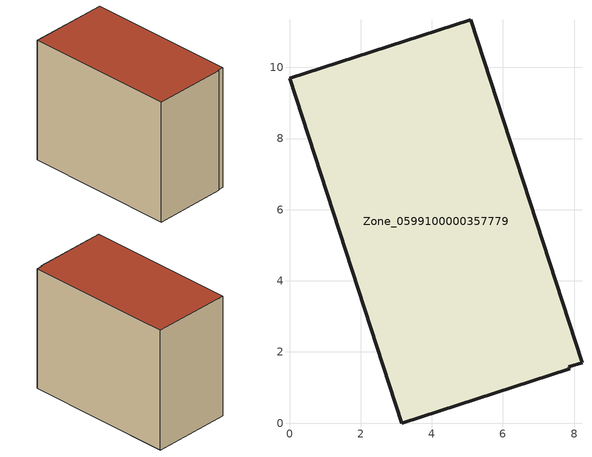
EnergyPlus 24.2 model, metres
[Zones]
Zone_0599100000357779
 floor ground (C_G): 8.22,1.7 7.86,1.59 7.88,1.53 3.15,0 0,9.69 5.1,11.34 z3.16
 wall outside (C_F): 8.22,1.7 5.1,11.34 0,9.69 3.15,0 7.88,1.53 7.86,1.59 8.22,1.7 z3.16:11.55
 roof outside (C_R): 7.86,1.59 8.22,1.7 5.1,11.34 0,9.69 3.15,0 7.88,1.53 z11.55
[BUILDING]
Pand.0599100000357779: North Axis=0; Terrain=City; Loads Convergence Tolerance Value=0.04; Temperature Convergence Tolerance Value=0.4; Solar Distribution=FullExterior; Maximum Number of Warmup Days=25; Minimum Number of Warmup Days=1
[Site:Location]
Rotterdam.The.Hague.AP_ZH_NLD Design_Conditions: Latitude=51.96; Longitude=4.45; Time Zone=1; Elevation=-4.5
[SITE:GROUNDTEMPERATURE:BUILDINGSURFACE]
18, 18, 18, 18, 18, 18, 18, 18, 18, 18, 18, 18
[MATERIAL] Thermal Absorptance=0.9; Solar Absorptance=0.7; Visible Absorptance=0.7
Name | Roughness | Thickness | Conductivity | Density | Specific Heat
G.TC.1992-2005 | MediumSmooth | 0.15 | 0.06 | 540 | 1210
F.TC.1992-2005 | Rough | 0.3 | 0.12 | 1920 | 840
R.TC.1992-2005 | MediumRough | 0.2 | 0.08 | 1500 | 1000
[CONSTRUCTION]
C_G: G.TC.1992-2005
C_F: F.TC.1992-2005
C_R: R.TC.1992-2005
[ZONE]
Zone_0599100000357779: Type=1; Multiplier=1; Ceiling Height=Autocalculate; Volume=Autocalculate; Floor Area=autocalculate; Part of Total Floor Area=Yes
[ZONEINFILTRATION:DESIGNFLOWRATE]
Infil_Zone_0599100000357779: Zone or ZoneList or Space or SpaceList=Zone_0599100000357779; Schedule=AlwaysOn; Design Flow Rate Calculation Method=Flow/Area; Flow Rate per Floor Area=0.0015; Constant Term Coefficient=1; Temperature Term Coefficient=0; Velocity Term Coefficient=0; Velocity Squared Term Coefficient=0
[HVACTEMPLATE:ZONE:IDEALLOADSAIRSYSTEM]
Zone_0599100000357779: Maximum Heating Supply Air Temperature=50; Minimum Cooling Supply Air Temperature=13; Maximum Heating Supply Air Humidity Ratio=0.0156; Minimum Cooling Supply Air Humidity Ratio=0.0077; Heating Limit=NoLimit; Cooling Limit=NoLimit; Dehumidification Control Type=ConstantSensibleHeatRatio; Cooling Sensible Heat Ratio=0.7; Dehumidification Setpoint=60; Humidification Control Type=None; Humidification Setpoint=30; Outdoor Air Method=None; Outdoor Air Flow Rate per Person=0.00944; Outdoor Air Flow Rate per Zone Floor Area=0; Outdoor Air Flow Rate per Zone=0; Demand Controlled Ventilation Type=None; Outdoor Air Economizer Type=NoEconomizer; Heat Recovery Type=None; Sensible Heat Recovery Effectiveness=0.7; Latent Heat Recovery Effectiveness=0.65
[ZONECONTROL:THERMOSTAT]
ThermostatControl_Zone_0599100000357779: Zone or ZoneList=Zone_0599100000357779; Control Type Schedule=DualSetpointControlType; Control 1=Thermostat_Zone_0599100000357779; Temperature Difference Between Cutout And Setpoint=0
[THERMOSTATSETPOINT:DUALSETPOINT]
Thermostat_Zone_0599100000357779: Heating Setpoint Temperature Schedule=HeatingSetpoint_Zone_0599100000357779; Cooling Setpoint Temperature Schedule=CoolingSetpoint_Zone_0599100000357779
[SCHEDULE:COMPACT]
HeatingSetpoint_Zone_0599100000357779: Through: 12/31, For: AllDays, Until: 24:00, 21
CoolingSetpoint_Zone_0599100000357779: Through: 12/31, For: AllDays, Until: 24:00, 24
DualSetpointControlType: Through: 12/31, For: AllDays, Until: 24:00, 4
AlwaysOn: Through: 12/31, For: AllDays, Until: 24:00, 1
